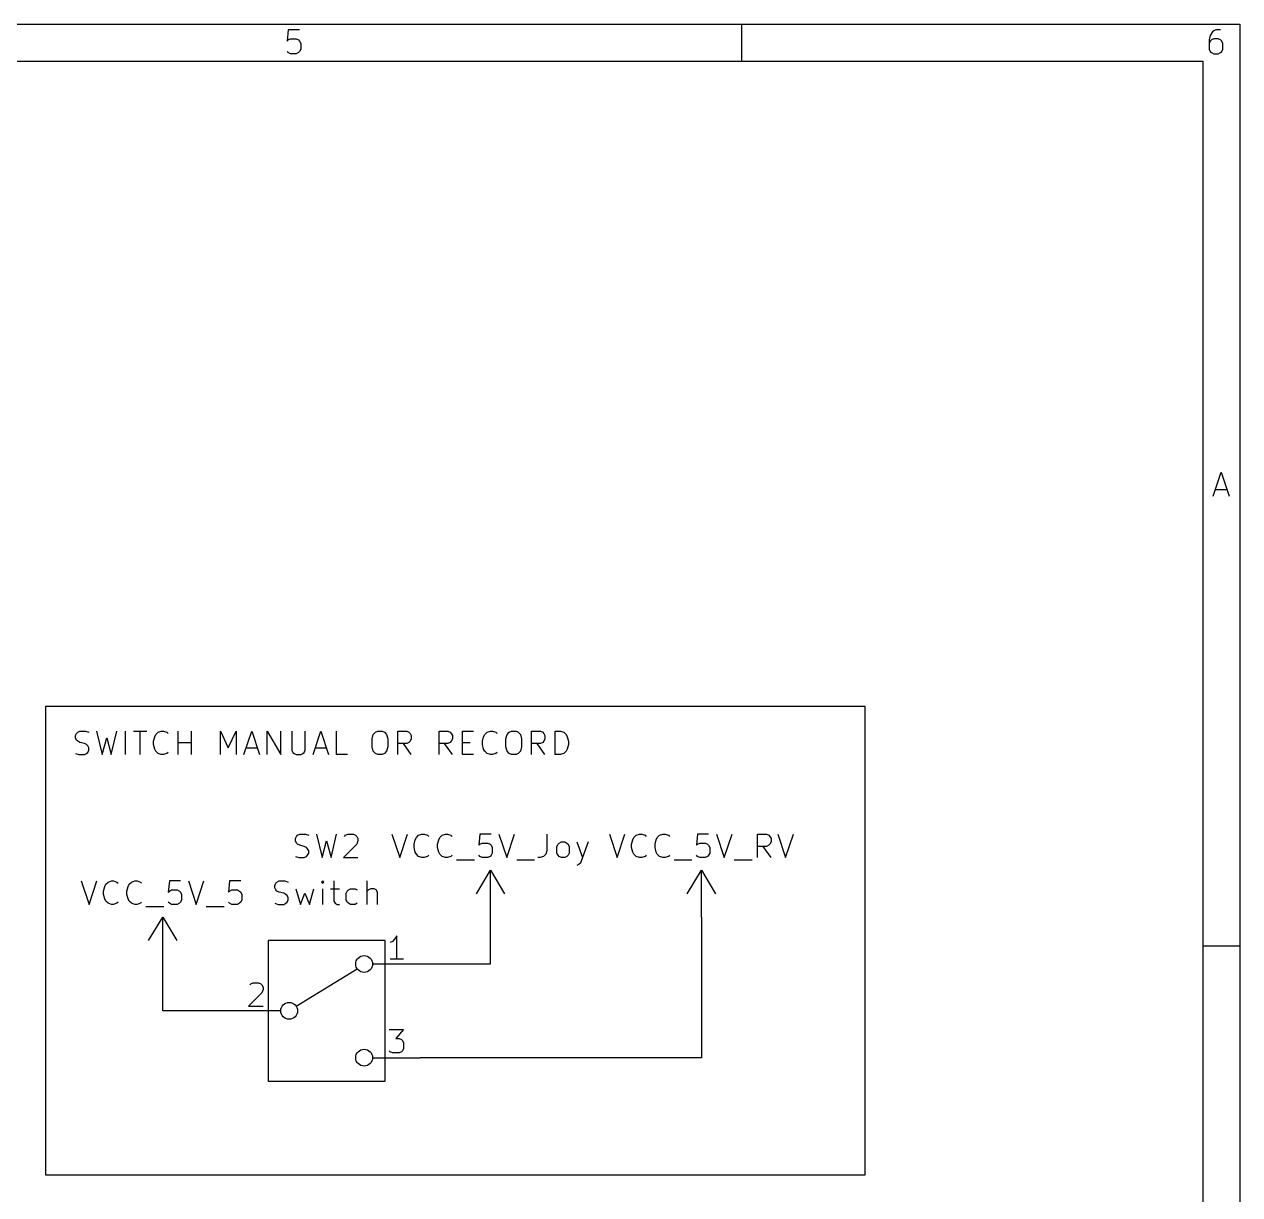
# Model space of a CAD drawing. Extents: x 0.4 to 11.3, y -7.9 to -0.4.
# Drawn here: x 8.705 to 11.299, y -2.893 to -0.394 of the extents above; entities that cross this region are included whole.
import ezdxf

# ---------------------------------------------------------------- set-up
doc = ezdxf.new("R2010")
doc.units = 0
doc.header["$MEASUREMENT"] = 0
for name, color, linetype in [('BLUE3', 171, 'CONTINUOUS'), ('CYAN2', 4, 'CONTINUOUS'), ('GREEN3', 91, 'CONTINUOUS'), ('LYELLOW', 51, 'CONTINUOUS'), ('RED2', 1, 'CONTINUOUS'), ('RED3', 11, 'CONTINUOUS')]:
    doc.layers.add(name, color=color, linetype=linetype)

msp = doc.modelspace()

# ---------------------------------------------------------------- linework, layer by layer
at = {"layer": 'BLUE3', "linetype": 'CONTINUOUS'}
for p, q in [((8.75, -1.85), (8.75, -2.85)), ((10.5, -1.85), (8.75, -1.85)), ((10.5, -2.85), (10.5, -1.85)), ((8.8138, -1.9125), (8.8162, -1.9077)), ((8.8138, -1.9172), (8.8138, -1.9125)), ((8.8162, -1.922), (8.8138, -1.9172)), ((8.8162, -1.9077), (8.8186, -1.9053)), ((8.8186, -1.9053), (8.8233, -1.903)), ((8.8233, -1.903), (8.8352, -1.903)), ((8.8352, -1.903), (8.8424, -1.9053)), ((8.859, -1.903), (8.871, -1.953)), ((8.871, -1.953), (8.8805, -1.9172)), ((8.8805, -1.9172), (8.89, -1.953)), ((8.89, -1.953), (8.9019, -1.903)), ((8.9209, -1.953), (8.9209, -1.903)), ((8.9376, -1.903), (8.9662, -1.903)), ((8.9519, -1.953), (8.9519, -1.903)), ((8.9805, -1.9244), (8.9829, -1.9149)), ((8.9829, -1.9149), (8.9852, -1.9101)), ((8.9852, -1.9101), (8.99, -1.9053)), ((8.99, -1.9053), (8.9971, -1.903)), ((8.9971, -1.903), (9.0019, -1.903)), ((9.0019, -1.903), (9.009, -1.9053)), ((9.009, -1.9053), (9.0114, -1.9077)), ((9.0329, -1.953), (9.0329, -1.903)), ((9.0614, -1.953), (9.0614, -1.903)), ((9.1233, -1.953), (9.1233, -1.903)), ((9.1233, -1.903), (9.14, -1.9387)), ((9.14, -1.9387), (9.1567, -1.903)), ((9.1567, -1.903), (9.1567, -1.953)), ((9.1733, -1.953), (9.19, -1.903)), ((9.19, -1.903), (9.2067, -1.953)), ((9.2233, -1.953), (9.2233, -1.903)), ((9.2233, -1.903), (9.2519, -1.953)), ((9.2519, -1.953), (9.2519, -1.903)), ((9.2757, -1.903), (9.2757, -1.9434)), ((9.3043, -1.9434), (9.3043, -1.903)), ((9.321, -1.953), (9.3376, -1.903)), ((9.3376, -1.903), (9.3543, -1.953)), ((9.371, -1.953), (9.371, -1.903)), ((9.4471, -1.9196), (9.4495, -1.9101)), ((9.4471, -1.9363), (9.4471, -1.9196)), ((9.4495, -1.9101), (9.4543, -1.9053)), ((9.4543, -1.9053), (9.459, -1.903)), ((9.459, -1.903), (9.4686, -1.903)), ((9.4686, -1.903), (9.4733, -1.9053)), ((9.4733, -1.9053), (9.4781, -1.9101)), ((9.4781, -1.9101), (9.4805, -1.9196)), ((9.4805, -1.9196), (9.4805, -1.9363)), ((9.5019, -1.953), (9.5019, -1.903)), ((9.5019, -1.903), (9.521, -1.903)), ((9.521, -1.903), (9.5257, -1.9053)), ((9.5257, -1.9053), (9.5281, -1.9077)), ((9.5281, -1.9077), (9.5305, -1.9125)), ((9.5305, -1.9196), (9.5281, -1.9244)), ((9.5305, -1.9125), (9.5305, -1.9196)), ((9.59, -1.953), (9.59, -1.903)), ((9.59, -1.903), (9.609, -1.903)), ((9.609, -1.903), (9.6138, -1.9053)), ((9.6138, -1.9053), (9.6162, -1.9077)), ((9.6162, -1.9077), (9.6186, -1.9125)), ((9.6186, -1.9196), (9.6162, -1.9244)), ((9.6186, -1.9125), (9.6186, -1.9196)), ((9.64, -1.953), (9.64, -1.903)), ((9.64, -1.903), (9.6638, -1.903)), ((9.6829, -1.9244), (9.6852, -1.9149)), ((9.6852, -1.9149), (9.6876, -1.9101)), ((9.6876, -1.9101), (9.6924, -1.9053)), ((9.6924, -1.9053), (9.6995, -1.903)), ((9.6995, -1.903), (9.7043, -1.903)), ((9.7043, -1.903), (9.7114, -1.9053)), ((9.7114, -1.9053), (9.7138, -1.9077)), ((9.7329, -1.9196), (9.7352, -1.9101)), ((9.7329, -1.9363), (9.7329, -1.9196)), ((9.7352, -1.9101), (9.74, -1.9053)), ((9.74, -1.9053), (9.7448, -1.903)), ((9.7448, -1.903), (9.7543, -1.903)), ((9.7543, -1.903), (9.759, -1.9053)), ((9.759, -1.9053), (9.7638, -1.9101)), ((9.7638, -1.9101), (9.7662, -1.9196)), ((9.7662, -1.9196), (9.7662, -1.9363)), ((9.7876, -1.953), (9.7876, -1.903)), ((9.7876, -1.903), (9.8067, -1.903)), ((9.8067, -1.903), (9.8114, -1.9053)), ((9.8114, -1.9053), (9.8138, -1.9077)), ((9.8138, -1.9077), (9.8162, -1.9125)), ((9.8162, -1.9196), (9.8138, -1.9244)), ((9.8162, -1.9125), (9.8162, -1.9196)), ((9.8376, -1.953), (9.8376, -1.903)), ((9.8376, -1.903), (9.8495, -1.903)), ((9.8495, -1.903), (9.8567, -1.9053)), ((9.8567, -1.9053), (9.8614, -1.9101)), ((9.8614, -1.9101), (9.8638, -1.9149)), ((9.8638, -1.9149), (9.8662, -1.9244)), ((8.8186, -1.9244), (8.8162, -1.922)), ((8.8233, -1.9268), (8.8186, -1.9244)), ((8.8329, -1.9292), (8.8233, -1.9268)), ((8.8376, -1.9315), (8.8329, -1.9292)), ((8.84, -1.9339), (8.8376, -1.9315)), ((8.8424, -1.9387), (8.84, -1.9339)), ((8.84, -1.9482), (8.8424, -1.9434)), ((8.8424, -1.9434), (8.8424, -1.9387)), ((8.9805, -1.9315), (8.9805, -1.9244)), ((8.9829, -1.9411), (8.9805, -1.9315)), ((8.9852, -1.9458), (8.9829, -1.9411)), ((8.99, -1.9506), (8.9852, -1.9458)), ((9.0329, -1.9268), (9.0614, -1.9268)), ((9.1781, -1.9387), (9.2019, -1.9387)), ((9.2757, -1.9434), (9.2781, -1.9482)), ((9.3019, -1.9482), (9.3043, -1.9434)), ((9.3257, -1.9387), (9.3495, -1.9387)), ((9.4495, -1.9458), (9.4471, -1.9363)), ((9.4543, -1.9506), (9.4495, -1.9458)), ((9.4781, -1.9458), (9.4733, -1.9506)), ((9.4805, -1.9363), (9.4781, -1.9458)), ((9.521, -1.9292), (9.5019, -1.9292)), ((9.5305, -1.953), (9.5138, -1.9292)), ((9.5257, -1.9268), (9.521, -1.9292)), ((9.5281, -1.9244), (9.5257, -1.9268)), ((9.609, -1.9292), (9.59, -1.9292)), ((9.6186, -1.953), (9.6019, -1.9292)), ((9.6138, -1.9268), (9.609, -1.9292)), ((9.6162, -1.9244), (9.6138, -1.9268)), ((9.64, -1.9268), (9.6567, -1.9268)), ((9.6829, -1.9315), (9.6829, -1.9244)), ((9.6852, -1.9411), (9.6829, -1.9315)), ((9.6876, -1.9458), (9.6852, -1.9411)), ((9.6924, -1.9506), (9.6876, -1.9458)), ((9.7352, -1.9458), (9.7329, -1.9363)), ((9.74, -1.9506), (9.7352, -1.9458)), ((9.7638, -1.9458), (9.759, -1.9506)), ((9.7662, -1.9363), (9.7638, -1.9458)), ((9.8067, -1.9292), (9.7876, -1.9292)), ((9.8162, -1.953), (9.7995, -1.9292)), ((9.8114, -1.9268), (9.8067, -1.9292)), ((9.8138, -1.9244), (9.8114, -1.9268)), ((9.8614, -1.9458), (9.8567, -1.9506)), ((9.8638, -1.9411), (9.8614, -1.9458)), ((9.8662, -1.9315), (9.8638, -1.9411)), ((9.8662, -1.9244), (9.8662, -1.9315)), ((8.8138, -1.9506), (8.821, -1.953)), ((8.821, -1.953), (8.8329, -1.953)), ((8.8329, -1.953), (8.8376, -1.9506)), ((8.8376, -1.9506), (8.84, -1.9482)), ((8.9971, -1.953), (8.99, -1.9506)), ((9.0019, -1.953), (8.9971, -1.953)), ((9.009, -1.9506), (9.0019, -1.953)), ((9.0114, -1.9482), (9.009, -1.9506)), ((9.2781, -1.9482), (9.2805, -1.9506)), ((9.2805, -1.9506), (9.2852, -1.953)), ((9.2852, -1.953), (9.2948, -1.953)), ((9.2948, -1.953), (9.2995, -1.9506)), ((9.2995, -1.9506), (9.3019, -1.9482)), ((9.3948, -1.953), (9.371, -1.953)), ((9.459, -1.953), (9.4543, -1.9506)), ((9.4686, -1.953), (9.459, -1.953)), ((9.4733, -1.9506), (9.4686, -1.953)), ((9.6638, -1.953), (9.64, -1.953)), ((9.6995, -1.953), (9.6924, -1.9506)), ((9.7043, -1.953), (9.6995, -1.953)), ((9.7114, -1.9506), (9.7043, -1.953)), ((9.7138, -1.9482), (9.7114, -1.9506)), ((9.7448, -1.953), (9.74, -1.9506)), ((9.7543, -1.953), (9.7448, -1.953)), ((9.759, -1.9506), (9.7543, -1.953)), ((9.8495, -1.953), (9.8376, -1.953)), ((9.8567, -1.9506), (9.8495, -1.953)), ((8.75, -2.85), (10.5, -2.85))]:
    msp.add_line(p, q, dxfattribs=at)
at = {"layer": 'CYAN2', "linetype": 'CONTINUOUS'}
for p, q in [((9.2833, -2.1323), (9.2857, -2.1276)), ((9.2833, -2.1323), (9.2857, -2.1276)), ((9.2857, -2.1276), (9.2881, -2.1252)), ((9.2857, -2.1276), (9.2881, -2.1252)), ((9.2881, -2.1252), (9.2929, -2.1228)), ((9.2881, -2.1252), (9.2929, -2.1228)), ((9.2929, -2.1228), (9.3048, -2.1228)), ((9.2929, -2.1228), (9.3048, -2.1228)), ((9.3048, -2.1228), (9.3119, -2.1252)), ((9.3048, -2.1228), (9.3119, -2.1252)), ((9.3286, -2.1228), (9.3405, -2.1728)), ((9.3286, -2.1228), (9.3405, -2.1728)), ((9.3595, -2.1728), (9.3714, -2.1228)), ((9.3595, -2.1728), (9.3714, -2.1228)), ((9.3881, -2.1276), (9.3905, -2.1252)), ((9.3881, -2.1276), (9.3905, -2.1252)), ((9.3905, -2.1252), (9.3952, -2.1228)), ((9.3905, -2.1252), (9.3952, -2.1228)), ((9.3952, -2.1228), (9.4071, -2.1228)), ((9.3952, -2.1228), (9.4071, -2.1228)), ((9.4071, -2.1228), (9.4119, -2.1252)), ((9.4071, -2.1228), (9.4119, -2.1252)), ((9.4119, -2.1252), (9.4143, -2.1276)), ((9.4119, -2.1252), (9.4143, -2.1276)), ((9.4143, -2.1276), (9.4167, -2.1323)), ((9.4143, -2.1276), (9.4167, -2.1323)), ((9.4893, -2.1228), (9.506, -2.1728)), ((9.4893, -2.1228), (9.506, -2.1728)), ((9.506, -2.1728), (9.5226, -2.1228)), ((9.506, -2.1728), (9.5226, -2.1228)), ((9.5417, -2.1299), (9.5464, -2.1252)), ((9.5417, -2.1299), (9.5464, -2.1252)), ((9.5464, -2.1252), (9.5536, -2.1228)), ((9.5464, -2.1252), (9.5536, -2.1228)), ((9.5536, -2.1228), (9.5583, -2.1228)), ((9.5536, -2.1228), (9.5583, -2.1228)), ((9.5583, -2.1228), (9.5655, -2.1252)), ((9.5583, -2.1228), (9.5655, -2.1252)), ((9.5655, -2.1252), (9.5679, -2.1276)), ((9.5655, -2.1252), (9.5679, -2.1276)), ((9.5917, -2.1299), (9.5964, -2.1252)), ((9.5917, -2.1299), (9.5964, -2.1252)), ((9.5964, -2.1252), (9.6036, -2.1228)), ((9.5964, -2.1252), (9.6036, -2.1228)), ((9.6036, -2.1228), (9.6083, -2.1228)), ((9.6036, -2.1228), (9.6083, -2.1228)), ((9.6083, -2.1228), (9.6155, -2.1252)), ((9.6083, -2.1228), (9.6155, -2.1252)), ((9.6155, -2.1252), (9.6179, -2.1276)), ((9.6155, -2.1252), (9.6179, -2.1276)), ((9.6774, -2.1228), (9.675, -2.1466)), ((9.6774, -2.1228), (9.675, -2.1466)), ((9.7012, -2.1228), (9.6774, -2.1228)), ((9.7012, -2.1228), (9.6774, -2.1228)), ((9.7179, -2.1228), (9.7345, -2.1728)), ((9.7179, -2.1228), (9.7345, -2.1728)), ((9.7345, -2.1728), (9.7512, -2.1228)), ((9.7345, -2.1728), (9.7512, -2.1228)), ((9.8202, -2.1228), (9.8202, -2.1585)), ((9.8202, -2.1228), (9.8202, -2.1585)), ((9.9536, -2.1228), (9.9702, -2.1728)), ((9.9702, -2.1728), (9.9869, -2.1228)), ((10.006, -2.1299), (10.0107, -2.1252)), ((10.0107, -2.1252), (10.0179, -2.1228)), ((10.0179, -2.1228), (10.0226, -2.1228)), ((10.0226, -2.1228), (10.0298, -2.1252)), ((10.0298, -2.1252), (10.0321, -2.1276)), ((10.056, -2.1299), (10.0607, -2.1252)), ((10.0607, -2.1252), (10.0679, -2.1228)), ((10.0679, -2.1228), (10.0726, -2.1228)), ((10.0726, -2.1228), (10.0798, -2.1252)), ((10.0798, -2.1252), (10.0821, -2.1276)), ((10.1417, -2.1228), (10.1393, -2.1466)), ((10.1655, -2.1228), (10.1417, -2.1228)), ((10.1821, -2.1228), (10.1988, -2.1728)), ((10.1988, -2.1728), (10.2155, -2.1228)), ((10.2702, -2.1728), (10.2702, -2.1228)), ((10.2702, -2.1228), (10.2893, -2.1228)), ((10.2893, -2.1228), (10.294, -2.1252)), ((10.294, -2.1252), (10.2964, -2.1276)), ((10.2964, -2.1276), (10.2988, -2.1323)), ((10.3131, -2.1228), (10.3298, -2.1728)), ((10.3298, -2.1728), (10.3464, -2.1228)), ((9.2833, -2.1371), (9.2833, -2.1323)), ((9.2833, -2.1371), (9.2833, -2.1323)), ((9.2857, -2.1419), (9.2833, -2.1371)), ((9.2857, -2.1419), (9.2833, -2.1371)), ((9.2881, -2.1442), (9.2857, -2.1419)), ((9.2881, -2.1442), (9.2857, -2.1419)), ((9.2929, -2.1466), (9.2881, -2.1442)), ((9.2929, -2.1466), (9.2881, -2.1442)), ((9.3024, -2.149), (9.2929, -2.1466)), ((9.3024, -2.149), (9.2929, -2.1466)), ((9.3071, -2.1514), (9.3024, -2.149)), ((9.3071, -2.1514), (9.3024, -2.149)), ((9.3095, -2.1538), (9.3071, -2.1514)), ((9.3095, -2.1538), (9.3071, -2.1514)), ((9.3405, -2.1728), (9.35, -2.1371)), ((9.3405, -2.1728), (9.35, -2.1371)), ((9.35, -2.1371), (9.3595, -2.1728)), ((9.35, -2.1371), (9.3595, -2.1728)), ((9.4143, -2.1442), (9.3857, -2.1728)), ((9.4143, -2.1442), (9.3857, -2.1728)), ((9.4167, -2.1371), (9.4143, -2.1442)), ((9.4167, -2.1371), (9.4143, -2.1442)), ((9.4167, -2.1323), (9.4167, -2.1371)), ((9.4167, -2.1323), (9.4167, -2.1371)), ((9.5369, -2.1442), (9.5393, -2.1347)), ((9.5369, -2.1442), (9.5393, -2.1347)), ((9.5369, -2.1514), (9.5369, -2.1442)), ((9.5369, -2.1514), (9.5369, -2.1442)), ((9.5393, -2.1609), (9.5369, -2.1514)), ((9.5393, -2.1609), (9.5369, -2.1514)), ((9.5393, -2.1347), (9.5417, -2.1299)), ((9.5393, -2.1347), (9.5417, -2.1299)), ((9.5869, -2.1442), (9.5893, -2.1347)), ((9.5869, -2.1442), (9.5893, -2.1347)), ((9.5869, -2.1514), (9.5869, -2.1442)), ((9.5869, -2.1514), (9.5869, -2.1442)), ((9.5893, -2.1609), (9.5869, -2.1514)), ((9.5893, -2.1609), (9.5869, -2.1514)), ((9.5893, -2.1347), (9.5917, -2.1299)), ((9.5893, -2.1347), (9.5917, -2.1299)), ((9.675, -2.1466), (9.6774, -2.1442)), ((9.675, -2.1466), (9.6774, -2.1442)), ((9.6774, -2.1442), (9.6821, -2.1419)), ((9.6774, -2.1442), (9.6821, -2.1419)), ((9.6821, -2.1419), (9.6941, -2.1419)), ((9.6821, -2.1419), (9.6941, -2.1419)), ((9.6941, -2.1419), (9.6988, -2.1442)), ((9.6941, -2.1419), (9.6988, -2.1442)), ((9.6988, -2.1442), (9.7012, -2.1466)), ((9.6988, -2.1442), (9.7012, -2.1466)), ((9.7012, -2.1466), (9.7036, -2.1514)), ((9.7012, -2.1466), (9.7036, -2.1514)), ((9.7036, -2.1514), (9.7036, -2.1633)), ((9.7036, -2.1514), (9.7036, -2.1633)), ((9.8417, -2.149), (9.844, -2.1442)), ((9.8417, -2.149), (9.844, -2.1442)), ((9.8417, -2.1633), (9.8417, -2.149)), ((9.8417, -2.1633), (9.8417, -2.149)), ((9.844, -2.1442), (9.8464, -2.1419)), ((9.844, -2.1442), (9.8464, -2.1419)), ((9.8464, -2.1419), (9.8512, -2.1395)), ((9.8464, -2.1419), (9.8512, -2.1395)), ((9.8512, -2.1395), (9.8583, -2.1395)), ((9.8512, -2.1395), (9.8583, -2.1395)), ((9.8583, -2.1395), (9.8631, -2.1419)), ((9.8583, -2.1395), (9.8631, -2.1419)), ((9.8631, -2.1419), (9.8655, -2.1442)), ((9.8631, -2.1419), (9.8655, -2.1442)), ((9.8655, -2.1442), (9.8679, -2.149)), ((9.8655, -2.1442), (9.8679, -2.149)), ((9.8679, -2.149), (9.8679, -2.1633)), ((9.8679, -2.149), (9.8679, -2.1633)), ((9.8845, -2.1395), (9.8964, -2.1728)), ((9.8845, -2.1395), (9.8964, -2.1728)), ((9.9083, -2.1395), (9.8964, -2.1728)), ((9.9083, -2.1395), (9.8964, -2.1728)), ((10.0012, -2.1442), (10.0036, -2.1347)), ((10.0012, -2.1514), (10.0012, -2.1442)), ((10.0036, -2.1609), (10.0012, -2.1514)), ((10.0036, -2.1347), (10.006, -2.1299)), ((10.0512, -2.1442), (10.0536, -2.1347)), ((10.0512, -2.1514), (10.0512, -2.1442)), ((10.0536, -2.1609), (10.0512, -2.1514)), ((10.0536, -2.1347), (10.056, -2.1299)), ((10.1393, -2.1466), (10.1417, -2.1442)), ((10.1417, -2.1442), (10.1464, -2.1419)), ((10.1464, -2.1419), (10.1583, -2.1419)), ((10.1583, -2.1419), (10.1631, -2.1442)), ((10.1631, -2.1442), (10.1655, -2.1466)), ((10.1655, -2.1466), (10.1679, -2.1514)), ((10.1679, -2.1514), (10.1679, -2.1633)), ((10.2893, -2.149), (10.2702, -2.149)), ((10.2988, -2.1728), (10.2821, -2.149)), ((10.294, -2.1466), (10.2893, -2.149)), ((10.2964, -2.1442), (10.294, -2.1466)), ((10.2988, -2.1395), (10.2964, -2.1442)), ((10.2988, -2.1323), (10.2988, -2.1395)), ((9.2833, -2.1704), (9.2905, -2.1728)), ((9.2833, -2.1704), (9.2905, -2.1728)), ((9.2905, -2.1728), (9.3024, -2.1728)), ((9.2905, -2.1728), (9.3024, -2.1728)), ((9.3024, -2.1728), (9.3071, -2.1704)), ((9.3024, -2.1728), (9.3071, -2.1704)), ((9.3071, -2.1704), (9.3095, -2.168)), ((9.3071, -2.1704), (9.3095, -2.168)), ((9.3119, -2.1585), (9.3095, -2.1538)), ((9.3119, -2.1585), (9.3095, -2.1538)), ((9.3095, -2.168), (9.3119, -2.1633)), ((9.3095, -2.168), (9.3119, -2.1633)), ((9.3119, -2.1633), (9.3119, -2.1585)), ((9.3119, -2.1633), (9.3119, -2.1585)), ((9.3857, -2.1728), (9.4167, -2.1728)), ((9.3857, -2.1728), (9.4167, -2.1728)), ((9.5417, -2.1657), (9.5393, -2.1609)), ((9.5417, -2.1657), (9.5393, -2.1609)), ((9.5464, -2.1704), (9.5417, -2.1657)), ((9.5464, -2.1704), (9.5417, -2.1657)), ((9.5536, -2.1728), (9.5464, -2.1704)), ((9.5536, -2.1728), (9.5464, -2.1704)), ((9.5583, -2.1728), (9.5536, -2.1728)), ((9.5583, -2.1728), (9.5536, -2.1728)), ((9.5655, -2.1704), (9.5583, -2.1728)), ((9.5655, -2.1704), (9.5583, -2.1728)), ((9.5679, -2.168), (9.5655, -2.1704)), ((9.5679, -2.168), (9.5655, -2.1704)), ((9.5917, -2.1657), (9.5893, -2.1609)), ((9.5917, -2.1657), (9.5893, -2.1609)), ((9.5964, -2.1704), (9.5917, -2.1657)), ((9.5964, -2.1704), (9.5917, -2.1657)), ((9.6036, -2.1728), (9.5964, -2.1704)), ((9.6036, -2.1728), (9.5964, -2.1704)), ((9.6083, -2.1728), (9.6036, -2.1728)), ((9.6083, -2.1728), (9.6036, -2.1728)), ((9.6155, -2.1704), (9.6083, -2.1728)), ((9.6155, -2.1704), (9.6083, -2.1728)), ((9.6179, -2.168), (9.6155, -2.1704)), ((9.6179, -2.168), (9.6155, -2.1704)), ((9.6274, -2.1776), (9.6655, -2.1776)), ((9.6274, -2.1776), (9.6655, -2.1776)), ((9.6774, -2.1704), (9.675, -2.168)), ((9.6774, -2.1704), (9.675, -2.168)), ((9.6821, -2.1728), (9.6774, -2.1704)), ((9.6821, -2.1728), (9.6774, -2.1704)), ((9.6941, -2.1728), (9.6821, -2.1728)), ((9.6941, -2.1728), (9.6821, -2.1728)), ((9.6988, -2.1704), (9.6941, -2.1728)), ((9.6988, -2.1704), (9.6941, -2.1728)), ((9.7012, -2.168), (9.6988, -2.1704)), ((9.7012, -2.168), (9.6988, -2.1704)), ((9.7036, -2.1633), (9.7012, -2.168)), ((9.7036, -2.1633), (9.7012, -2.168)), ((9.756, -2.1776), (9.7941, -2.1776)), ((9.756, -2.1776), (9.7941, -2.1776)), ((9.806, -2.1728), (9.8012, -2.1728)), ((9.806, -2.1728), (9.8012, -2.1728)), ((9.8131, -2.1704), (9.806, -2.1728)), ((9.8131, -2.1704), (9.806, -2.1728)), ((9.8179, -2.1657), (9.8131, -2.1704)), ((9.8179, -2.1657), (9.8131, -2.1704)), ((9.8202, -2.1585), (9.8179, -2.1657)), ((9.8202, -2.1585), (9.8179, -2.1657)), ((9.844, -2.168), (9.8417, -2.1633)), ((9.844, -2.168), (9.8417, -2.1633)), ((9.8464, -2.1704), (9.844, -2.168)), ((9.8464, -2.1704), (9.844, -2.168)), ((9.8512, -2.1728), (9.8464, -2.1704)), ((9.8512, -2.1728), (9.8464, -2.1704)), ((9.8583, -2.1728), (9.8512, -2.1728)), ((9.8583, -2.1728), (9.8512, -2.1728)), ((9.8631, -2.1704), (9.8583, -2.1728)), ((9.8631, -2.1704), (9.8583, -2.1728)), ((9.8655, -2.168), (9.8631, -2.1704)), ((9.8655, -2.168), (9.8631, -2.1704)), ((9.8679, -2.1633), (9.8655, -2.168)), ((9.8679, -2.1633), (9.8655, -2.168)), ((9.8964, -2.1728), (9.8917, -2.1847)), ((9.8964, -2.1728), (9.8917, -2.1847)), ((10.006, -2.1657), (10.0036, -2.1609)), ((10.0107, -2.1704), (10.006, -2.1657)), ((10.0179, -2.1728), (10.0107, -2.1704)), ((10.0226, -2.1728), (10.0179, -2.1728)), ((10.0298, -2.1704), (10.0226, -2.1728)), ((10.0321, -2.168), (10.0298, -2.1704)), ((10.056, -2.1657), (10.0536, -2.1609)), ((10.0607, -2.1704), (10.056, -2.1657)), ((10.0679, -2.1728), (10.0607, -2.1704)), ((10.0726, -2.1728), (10.0679, -2.1728)), ((10.0798, -2.1704), (10.0726, -2.1728)), ((10.0821, -2.168), (10.0798, -2.1704)), ((10.0917, -2.1776), (10.1298, -2.1776)), ((10.1417, -2.1704), (10.1393, -2.168)), ((10.1464, -2.1728), (10.1417, -2.1704)), ((10.1583, -2.1728), (10.1464, -2.1728)), ((10.1631, -2.1704), (10.1583, -2.1728)), ((10.1655, -2.168), (10.1631, -2.1704)), ((10.1679, -2.1633), (10.1655, -2.168)), ((10.2202, -2.1776), (10.2583, -2.1776)), ((9.8893, -2.1871), (9.8845, -2.1895)), ((9.8893, -2.1871), (9.8845, -2.1895)), ((9.8917, -2.1847), (9.8893, -2.1871)), ((9.8917, -2.1847), (9.8893, -2.1871)), ((8.8262, -2.2228), (8.8429, -2.2728)), ((8.8262, -2.2228), (8.8429, -2.2728)), ((8.8429, -2.2728), (8.8595, -2.2228)), ((8.8429, -2.2728), (8.8595, -2.2228)), ((8.8762, -2.2347), (8.8786, -2.2299)), ((8.8762, -2.2347), (8.8786, -2.2299)), ((8.8786, -2.2299), (8.8833, -2.2252)), ((8.8786, -2.2299), (8.8833, -2.2252)), ((8.8833, -2.2252), (8.8905, -2.2228)), ((8.8833, -2.2252), (8.8905, -2.2228)), ((8.8905, -2.2228), (8.8952, -2.2228)), ((8.8905, -2.2228), (8.8952, -2.2228)), ((8.8952, -2.2228), (8.9024, -2.2252)), ((8.8952, -2.2228), (8.9024, -2.2252)), ((8.9024, -2.2252), (8.9048, -2.2276)), ((8.9024, -2.2252), (8.9048, -2.2276)), ((8.9262, -2.2347), (8.9286, -2.2299)), ((8.9262, -2.2347), (8.9286, -2.2299)), ((8.9286, -2.2299), (8.9333, -2.2252)), ((8.9286, -2.2299), (8.9333, -2.2252)), ((8.9333, -2.2252), (8.9405, -2.2228)), ((8.9333, -2.2252), (8.9405, -2.2228)), ((8.9405, -2.2228), (8.9452, -2.2228)), ((8.9405, -2.2228), (8.9452, -2.2228)), ((8.9452, -2.2228), (8.9524, -2.2252)), ((8.9452, -2.2228), (8.9524, -2.2252)), ((8.9524, -2.2252), (8.9548, -2.2276)), ((8.9524, -2.2252), (8.9548, -2.2276)), ((9.0143, -2.2228), (9.0119, -2.2466)), ((9.0143, -2.2228), (9.0119, -2.2466)), ((9.0381, -2.2228), (9.0143, -2.2228)), ((9.0381, -2.2228), (9.0143, -2.2228)), ((9.0548, -2.2228), (9.0714, -2.2728)), ((9.0548, -2.2228), (9.0714, -2.2728)), ((9.0714, -2.2728), (9.0881, -2.2228)), ((9.0714, -2.2728), (9.0881, -2.2228)), ((9.1429, -2.2228), (9.1405, -2.2466)), ((9.1429, -2.2228), (9.1405, -2.2466)), ((9.1667, -2.2228), (9.1429, -2.2228)), ((9.1667, -2.2228), (9.1429, -2.2228)), ((9.2393, -2.2323), (9.2417, -2.2276)), ((9.2393, -2.2323), (9.2417, -2.2276)), ((9.2417, -2.2276), (9.244, -2.2252)), ((9.2417, -2.2276), (9.244, -2.2252)), ((9.244, -2.2252), (9.2488, -2.2228)), ((9.244, -2.2252), (9.2488, -2.2228)), ((9.2488, -2.2228), (9.2607, -2.2228)), ((9.2488, -2.2228), (9.2607, -2.2228)), ((9.2607, -2.2228), (9.2679, -2.2252)), ((9.2607, -2.2228), (9.2679, -2.2252)), ((9.3417, -2.2228), (9.3393, -2.2252)), ((9.3417, -2.2228), (9.3393, -2.2252)), ((9.3393, -2.2252), (9.3417, -2.2276)), ((9.3393, -2.2252), (9.3417, -2.2276)), ((9.344, -2.2252), (9.3417, -2.2228)), ((9.3417, -2.2228), (9.3417, -2.2276)), ((9.344, -2.2252), (9.3417, -2.2228)), ((9.3417, -2.2228), (9.3417, -2.2276)), ((9.3417, -2.2276), (9.344, -2.2252)), ((9.3417, -2.2276), (9.344, -2.2252)), ((9.3655, -2.2228), (9.3655, -2.2657)), ((9.3655, -2.2228), (9.3655, -2.2657)), ((9.4369, -2.2728), (9.4369, -2.2228)), ((9.4369, -2.2728), (9.4369, -2.2228)), ((8.8738, -2.2442), (8.8762, -2.2347)), ((8.8738, -2.2442), (8.8762, -2.2347)), ((8.8738, -2.2514), (8.8738, -2.2442)), ((8.8738, -2.2514), (8.8738, -2.2442)), ((8.8762, -2.2609), (8.8738, -2.2514)), ((8.8762, -2.2609), (8.8738, -2.2514)), ((8.9238, -2.2442), (8.9262, -2.2347)), ((8.9238, -2.2442), (8.9262, -2.2347)), ((8.9238, -2.2514), (8.9238, -2.2442)), ((8.9238, -2.2514), (8.9238, -2.2442)), ((8.9262, -2.2609), (8.9238, -2.2514)), ((8.9262, -2.2609), (8.9238, -2.2514)), ((9.0119, -2.2466), (9.0143, -2.2442)), ((9.0119, -2.2466), (9.0143, -2.2442)), ((9.0143, -2.2442), (9.019, -2.2419)), ((9.0143, -2.2442), (9.019, -2.2419)), ((9.019, -2.2419), (9.031, -2.2419)), ((9.019, -2.2419), (9.031, -2.2419)), ((9.031, -2.2419), (9.0357, -2.2442)), ((9.031, -2.2419), (9.0357, -2.2442)), ((9.0357, -2.2442), (9.0381, -2.2466)), ((9.0357, -2.2442), (9.0381, -2.2466)), ((9.0381, -2.2466), (9.0405, -2.2514)), ((9.0381, -2.2466), (9.0405, -2.2514)), ((9.0405, -2.2514), (9.0405, -2.2633)), ((9.0405, -2.2514), (9.0405, -2.2633)), ((9.1405, -2.2466), (9.1429, -2.2442)), ((9.1405, -2.2466), (9.1429, -2.2442)), ((9.1429, -2.2442), (9.1476, -2.2419)), ((9.1429, -2.2442), (9.1476, -2.2419)), ((9.1476, -2.2419), (9.1595, -2.2419)), ((9.1476, -2.2419), (9.1595, -2.2419)), ((9.1595, -2.2419), (9.1643, -2.2442)), ((9.1595, -2.2419), (9.1643, -2.2442)), ((9.1643, -2.2442), (9.1667, -2.2466)), ((9.1643, -2.2442), (9.1667, -2.2466)), ((9.1667, -2.2466), (9.169, -2.2514)), ((9.1667, -2.2466), (9.169, -2.2514)), ((9.169, -2.2514), (9.169, -2.2633)), ((9.169, -2.2514), (9.169, -2.2633)), ((9.2393, -2.2371), (9.2393, -2.2323)), ((9.2393, -2.2371), (9.2393, -2.2323)), ((9.2417, -2.2419), (9.2393, -2.2371)), ((9.2417, -2.2419), (9.2393, -2.2371)), ((9.244, -2.2442), (9.2417, -2.2419)), ((9.244, -2.2442), (9.2417, -2.2419)), ((9.2488, -2.2466), (9.244, -2.2442)), ((9.2488, -2.2466), (9.244, -2.2442)), ((9.2583, -2.249), (9.2488, -2.2466)), ((9.2583, -2.249), (9.2488, -2.2466)), ((9.2631, -2.2514), (9.2583, -2.249)), ((9.2631, -2.2514), (9.2583, -2.249)), ((9.2655, -2.2538), (9.2631, -2.2514)), ((9.2655, -2.2538), (9.2631, -2.2514)), ((9.2679, -2.2585), (9.2655, -2.2538)), ((9.2679, -2.2585), (9.2655, -2.2538)), ((9.2845, -2.2395), (9.294, -2.2728)), ((9.2845, -2.2395), (9.294, -2.2728)), ((9.294, -2.2728), (9.3036, -2.249)), ((9.294, -2.2728), (9.3036, -2.249)), ((9.3036, -2.249), (9.3131, -2.2728)), ((9.3036, -2.249), (9.3131, -2.2728)), ((9.3131, -2.2728), (9.3226, -2.2395)), ((9.3131, -2.2728), (9.3226, -2.2395)), ((9.3417, -2.2728), (9.3417, -2.2395)), ((9.3417, -2.2728), (9.3417, -2.2395)), ((9.3583, -2.2395), (9.3774, -2.2395)), ((9.3583, -2.2395), (9.3774, -2.2395)), ((9.3917, -2.249), (9.394, -2.2442)), ((9.3917, -2.249), (9.394, -2.2442)), ((9.3917, -2.2633), (9.3917, -2.249)), ((9.3917, -2.2633), (9.3917, -2.249)), ((9.394, -2.2442), (9.3964, -2.2419)), ((9.394, -2.2442), (9.3964, -2.2419)), ((9.3964, -2.2419), (9.4012, -2.2395)), ((9.3964, -2.2419), (9.4012, -2.2395)), ((9.4012, -2.2395), (9.4107, -2.2395)), ((9.4012, -2.2395), (9.4107, -2.2395)), ((9.4107, -2.2395), (9.4155, -2.2419)), ((9.4107, -2.2395), (9.4155, -2.2419)), ((9.4393, -2.2419), (9.4369, -2.2442)), ((9.4393, -2.2419), (9.4369, -2.2442)), ((9.4441, -2.2395), (9.4393, -2.2419)), ((9.4441, -2.2395), (9.4393, -2.2419)), ((9.4512, -2.2395), (9.4441, -2.2395)), ((9.4512, -2.2395), (9.4441, -2.2395)), ((9.456, -2.2419), (9.4512, -2.2395)), ((9.456, -2.2419), (9.4512, -2.2395)), ((9.4583, -2.2466), (9.456, -2.2419)), ((9.4583, -2.2466), (9.456, -2.2419)), ((9.4583, -2.2728), (9.4583, -2.2466)), ((9.4583, -2.2728), (9.4583, -2.2466)), ((8.8786, -2.2657), (8.8762, -2.2609)), ((8.8786, -2.2657), (8.8762, -2.2609)), ((8.8833, -2.2704), (8.8786, -2.2657)), ((8.8833, -2.2704), (8.8786, -2.2657)), ((8.8905, -2.2728), (8.8833, -2.2704)), ((8.8905, -2.2728), (8.8833, -2.2704)), ((8.8952, -2.2728), (8.8905, -2.2728)), ((8.8952, -2.2728), (8.8905, -2.2728)), ((8.9024, -2.2704), (8.8952, -2.2728)), ((8.9024, -2.2704), (8.8952, -2.2728)), ((8.9048, -2.268), (8.9024, -2.2704)), ((8.9048, -2.268), (8.9024, -2.2704)), ((8.9286, -2.2657), (8.9262, -2.2609)), ((8.9286, -2.2657), (8.9262, -2.2609)), ((8.9333, -2.2704), (8.9286, -2.2657)), ((8.9333, -2.2704), (8.9286, -2.2657)), ((8.9405, -2.2728), (8.9333, -2.2704)), ((8.9405, -2.2728), (8.9333, -2.2704)), ((8.9452, -2.2728), (8.9405, -2.2728)), ((8.9452, -2.2728), (8.9405, -2.2728)), ((8.9524, -2.2704), (8.9452, -2.2728)), ((8.9524, -2.2704), (8.9452, -2.2728)), ((8.9548, -2.268), (8.9524, -2.2704)), ((8.9548, -2.268), (8.9524, -2.2704)), ((8.9643, -2.2776), (9.0024, -2.2776)), ((8.9643, -2.2776), (9.0024, -2.2776)), ((9.0143, -2.2704), (9.0119, -2.268)), ((9.0143, -2.2704), (9.0119, -2.268)), ((9.019, -2.2728), (9.0143, -2.2704)), ((9.019, -2.2728), (9.0143, -2.2704)), ((9.031, -2.2728), (9.019, -2.2728)), ((9.031, -2.2728), (9.019, -2.2728)), ((9.0357, -2.2704), (9.031, -2.2728)), ((9.0357, -2.2704), (9.031, -2.2728)), ((9.0381, -2.268), (9.0357, -2.2704)), ((9.0381, -2.268), (9.0357, -2.2704)), ((9.0405, -2.2633), (9.0381, -2.268)), ((9.0405, -2.2633), (9.0381, -2.268)), ((9.0929, -2.2776), (9.131, -2.2776)), ((9.0929, -2.2776), (9.131, -2.2776)), ((9.1429, -2.2704), (9.1405, -2.268)), ((9.1429, -2.2704), (9.1405, -2.268)), ((9.1476, -2.2728), (9.1429, -2.2704)), ((9.1476, -2.2728), (9.1429, -2.2704)), ((9.1595, -2.2728), (9.1476, -2.2728)), ((9.1595, -2.2728), (9.1476, -2.2728)), ((9.1643, -2.2704), (9.1595, -2.2728)), ((9.1643, -2.2704), (9.1595, -2.2728)), ((9.1667, -2.268), (9.1643, -2.2704)), ((9.1667, -2.268), (9.1643, -2.2704)), ((9.169, -2.2633), (9.1667, -2.268)), ((9.169, -2.2633), (9.1667, -2.268)), ((9.2393, -2.2704), (9.2464, -2.2728)), ((9.2393, -2.2704), (9.2464, -2.2728)), ((9.2464, -2.2728), (9.2583, -2.2728)), ((9.2464, -2.2728), (9.2583, -2.2728)), ((9.2583, -2.2728), (9.2631, -2.2704)), ((9.2583, -2.2728), (9.2631, -2.2704)), ((9.2631, -2.2704), (9.2655, -2.268)), ((9.2631, -2.2704), (9.2655, -2.268)), ((9.2655, -2.268), (9.2679, -2.2633)), ((9.2655, -2.268), (9.2679, -2.2633)), ((9.2679, -2.2633), (9.2679, -2.2585)), ((9.2679, -2.2633), (9.2679, -2.2585)), ((9.3655, -2.2657), (9.3679, -2.2704)), ((9.3655, -2.2657), (9.3679, -2.2704)), ((9.3679, -2.2704), (9.3726, -2.2728)), ((9.3679, -2.2704), (9.3726, -2.2728)), ((9.3726, -2.2728), (9.3774, -2.2728)), ((9.3726, -2.2728), (9.3774, -2.2728)), ((9.394, -2.268), (9.3917, -2.2633)), ((9.394, -2.268), (9.3917, -2.2633)), ((9.3964, -2.2704), (9.394, -2.268)), ((9.3964, -2.2704), (9.394, -2.268)), ((9.4012, -2.2728), (9.3964, -2.2704)), ((9.4012, -2.2728), (9.3964, -2.2704)), ((9.4107, -2.2728), (9.4012, -2.2728)), ((9.4107, -2.2728), (9.4012, -2.2728)), ((9.4155, -2.2704), (9.4107, -2.2728)), ((9.4155, -2.2704), (9.4107, -2.2728))]:
    msp.add_line(p, q, dxfattribs=at)
at = {"layer": 'GREEN3', "linetype": 'CONTINUOUS'}
for p, q in [((9.7, -2.4), (9.7, -2.3)), ((10.15, -2.3), (10.15, -2.6)), ((9, -2.5), (9, -2.4)), ((9.55, -2.4), (9.7, -2.4)), ((9.15, -2.5), (9, -2.5)), ((10.15, -2.6), (9.55, -2.6))]:
    msp.add_line(p, q, dxfattribs=at)
at = {"layer": 'LYELLOW', "linetype": 'CONTINUOUS'}
for p, q in [((9.225, -2.35), (9.225, -2.65)), ((9.475, -2.35), (9.225, -2.35)), ((9.475, -2.65), (9.475, -2.35)), ((9.225, -2.65), (9.475, -2.65))]:
    msp.add_line(p, q, dxfattribs=at)
at = {"layer": 'RED2', "linetype": 'CONTINUOUS'}
for p, q in [((0.3937, -0.3937), (11.2993, -0.3937)), ((9.268, -0.4053), (9.2656, -0.4296)), ((9.2924, -0.4053), (9.268, -0.4053)), ((10.2362, -0.4724), (10.2362, -0.3937)), ((11.2414, -0.4101), (11.2365, -0.4174)), ((11.2439, -0.4077), (11.2414, -0.4101)), ((11.2487, -0.4053), (11.2439, -0.4077)), ((11.2585, -0.4053), (11.2487, -0.4053)), ((11.2993, -0.3937), (11.2993, -7.8743)), ((9.2656, -0.4296), (9.268, -0.4272)), ((9.268, -0.4272), (9.2729, -0.4248)), ((9.2729, -0.4248), (9.2851, -0.4248)), ((9.2851, -0.4248), (9.29, -0.4272)), ((9.29, -0.4272), (9.2924, -0.4296)), ((9.2924, -0.4296), (9.2948, -0.4345)), ((9.2948, -0.4345), (9.2948, -0.4467)), ((11.2365, -0.4174), (11.2341, -0.4272)), ((11.2341, -0.4272), (11.2341, -0.4467)), ((11.2365, -0.4296), (11.2341, -0.4345)), ((11.239, -0.4272), (11.2365, -0.4296)), ((11.2439, -0.4248), (11.239, -0.4272)), ((11.2536, -0.4248), (11.2439, -0.4248)), ((11.2585, -0.4272), (11.2536, -0.4248)), ((11.2609, -0.4296), (11.2585, -0.4272)), ((11.2633, -0.4345), (11.2609, -0.4296)), ((11.2633, -0.4467), (11.2633, -0.4345)), ((9.268, -0.454), (9.2656, -0.4516)), ((9.2729, -0.4564), (9.268, -0.454)), ((9.2851, -0.4564), (9.2729, -0.4564)), ((9.29, -0.454), (9.2851, -0.4564)), ((9.2924, -0.4516), (9.29, -0.454)), ((9.2948, -0.4467), (9.2924, -0.4516)), ((11.2341, -0.4467), (11.2365, -0.4516)), ((11.2365, -0.4516), (11.239, -0.454)), ((11.239, -0.454), (11.2439, -0.4564)), ((11.2439, -0.4564), (11.2536, -0.4564)), ((11.2536, -0.4564), (11.2585, -0.454)), ((11.2585, -0.454), (11.2609, -0.4516)), ((11.2609, -0.4516), (11.2633, -0.4467)), ((0.4724, -0.4724), (11.2206, -0.4724)), ((11.2206, -0.4724), (11.2206, -7.7956)), ((11.2429, -1.4013), (11.2599, -1.3501)), ((11.2599, -1.3501), (11.277, -1.4013)), ((11.2477, -1.3867), (11.2721, -1.3867)), ((9.67, -2.25), (9.7, -2.2)), ((9.7, -2.3), (9.7, -2.2)), ((9.7, -2.2), (9.73, -2.25)), ((10.12, -2.25), (10.15, -2.2)), ((10.15, -2.3), (10.15, -2.2)), ((10.15, -2.2), (10.18, -2.25)), ((8.97, -2.35), (9, -2.3)), ((9, -2.4), (9, -2.3)), ((9, -2.3), (9.03, -2.35)), ((9.225, -2.35), (9.225, -2.65)), ((9.475, -2.35), (9.225, -2.35)), ((9.475, -2.65), (9.475, -2.35)), ((11.2993, -2.3622), (11.2206, -2.3622)), ((9.285, -2.49), (9.415, -2.41)), ((9.45, -2.4), (9.55, -2.4)), ((9.45, -2.4), (9.55, -2.4)), ((9.25, -2.5), (9.15, -2.5)), ((9.25, -2.5), (9.15, -2.5)), ((9.45, -2.6), (9.55, -2.6)), ((9.45, -2.6), (9.55, -2.6)), ((9.225, -2.65), (9.475, -2.65))]:
    msp.add_line(p, q, dxfattribs=at)
at = {"layer": 'RED2'}
for centre in [(9.43, -2.4), (9.27, -2.5), (9.43, -2.6)]:
    msp.add_circle(centre, 0.018, dxfattribs=at)
at = {"layer": 'RED3', "linetype": 'CONTINUOUS'}
for p, q in [((9.4905, -2.3518), (9.4857, -2.3542)), ((9.4905, -2.3518), (9.4857, -2.3542)), ((9.4952, -2.347), (9.4905, -2.3518)), ((9.4952, -2.347), (9.4905, -2.3518)), ((9.5, -2.3399), (9.4952, -2.347)), ((9.5, -2.3399), (9.4952, -2.347)), ((9.5, -2.3899), (9.5, -2.3399)), ((9.5, -2.3899), (9.5, -2.3399)), ((9.5143, -2.3899), (9.4857, -2.3899)), ((9.5143, -2.3899), (9.4857, -2.3899)), ((9.2119, -2.4613), (9.1833, -2.4899)), ((9.2119, -2.4613), (9.1833, -2.4899)), ((9.1857, -2.4446), (9.1881, -2.4423)), ((9.1857, -2.4446), (9.1881, -2.4423)), ((9.1881, -2.4423), (9.1929, -2.4399)), ((9.1881, -2.4423), (9.1929, -2.4399)), ((9.1929, -2.4399), (9.2048, -2.4399)), ((9.1929, -2.4399), (9.2048, -2.4399)), ((9.2048, -2.4399), (9.2095, -2.4423)), ((9.2048, -2.4399), (9.2095, -2.4423)), ((9.2095, -2.4423), (9.2119, -2.4446)), ((9.2095, -2.4423), (9.2119, -2.4446)), ((9.2119, -2.4446), (9.2143, -2.4494)), ((9.2119, -2.4446), (9.2143, -2.4494)), ((9.2143, -2.4542), (9.2119, -2.4613)), ((9.2143, -2.4542), (9.2119, -2.4613)), ((9.2143, -2.4494), (9.2143, -2.4542)), ((9.2143, -2.4494), (9.2143, -2.4542)), ((9.1833, -2.4899), (9.2143, -2.4899)), ((9.1833, -2.4899), (9.2143, -2.4899)), ((9.4833, -2.5399), (9.5143, -2.5399)), ((9.4833, -2.5399), (9.5143, -2.5399)), ((9.5143, -2.5399), (9.4976, -2.5589)), ((9.5143, -2.5399), (9.4976, -2.5589)), ((9.4976, -2.5589), (9.5048, -2.5589)), ((9.4976, -2.5589), (9.5048, -2.5589)), ((9.5048, -2.5589), (9.5095, -2.5613)), ((9.5048, -2.5589), (9.5095, -2.5613)), ((9.5095, -2.5613), (9.5119, -2.5637)), ((9.5095, -2.5613), (9.5119, -2.5637)), ((9.5119, -2.5637), (9.5143, -2.5684)), ((9.5119, -2.5637), (9.5143, -2.5684)), ((9.5143, -2.5684), (9.5143, -2.5804)), ((9.5143, -2.5684), (9.5143, -2.5804)), ((9.4857, -2.5875), (9.4833, -2.5851)), ((9.4857, -2.5875), (9.4833, -2.5851)), ((9.4905, -2.5899), (9.4857, -2.5875)), ((9.4905, -2.5899), (9.4857, -2.5875)), ((9.5048, -2.5899), (9.4905, -2.5899)), ((9.5048, -2.5899), (9.4905, -2.5899)), ((9.5095, -2.5875), (9.5048, -2.5899)), ((9.5095, -2.5875), (9.5048, -2.5899)), ((9.5119, -2.5851), (9.5095, -2.5875)), ((9.5119, -2.5851), (9.5095, -2.5875)), ((9.5143, -2.5804), (9.5119, -2.5851)), ((9.5143, -2.5804), (9.5119, -2.5851))]:
    msp.add_line(p, q, dxfattribs=at)

doc.saveas('drawing.dxf')
